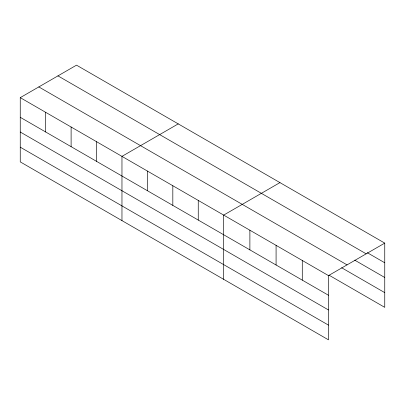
<?xml version="1.0" encoding="UTF-8"?>
<svg xmlns="http://www.w3.org/2000/svg" width="405" height="405" viewBox="0 0 405 405"><rect width="100%" height="100%" fill="white"/><g stroke="black" fill="none" stroke-linecap="round" stroke-linejoin="round"><path stroke-width="0.61" d="M328.485 309.972L328.485 275.602L20.25 97.645L20.25 161.884L328.485 339.841L328.485 309.972L20.25 132.015M329.078 275.213L384.75 307.354L384.75 243.116L76.515 65.159L20.25 97.645M178.235 123.884L121.966 156.37L121.966 220.609M279.951 182.609L223.681 215.095L223.681 279.334M328.485 275.602L384.75 243.116M367.284 252.69L384.75 262.774M57.95 75.877L366.181 253.834M354.729 260.152L384.75 277.486M38.819 86.923L347.05 264.88M341.628 267.745L384.75 292.643M20.25 117.303L328.485 295.26M20.25 147.172L328.485 325.129M302.282 260.476L302.282 280.133M276.083 245.349L276.083 265.007M249.885 230.222L249.885 249.88M198.253 200.414L198.253 220.072M172.824 185.733L172.824 205.391M147.395 171.052L147.395 190.709M96.537 141.689L96.537 161.347M71.108 127.008L71.108 146.666M45.679 112.327L45.679 131.984"/></g></svg>
